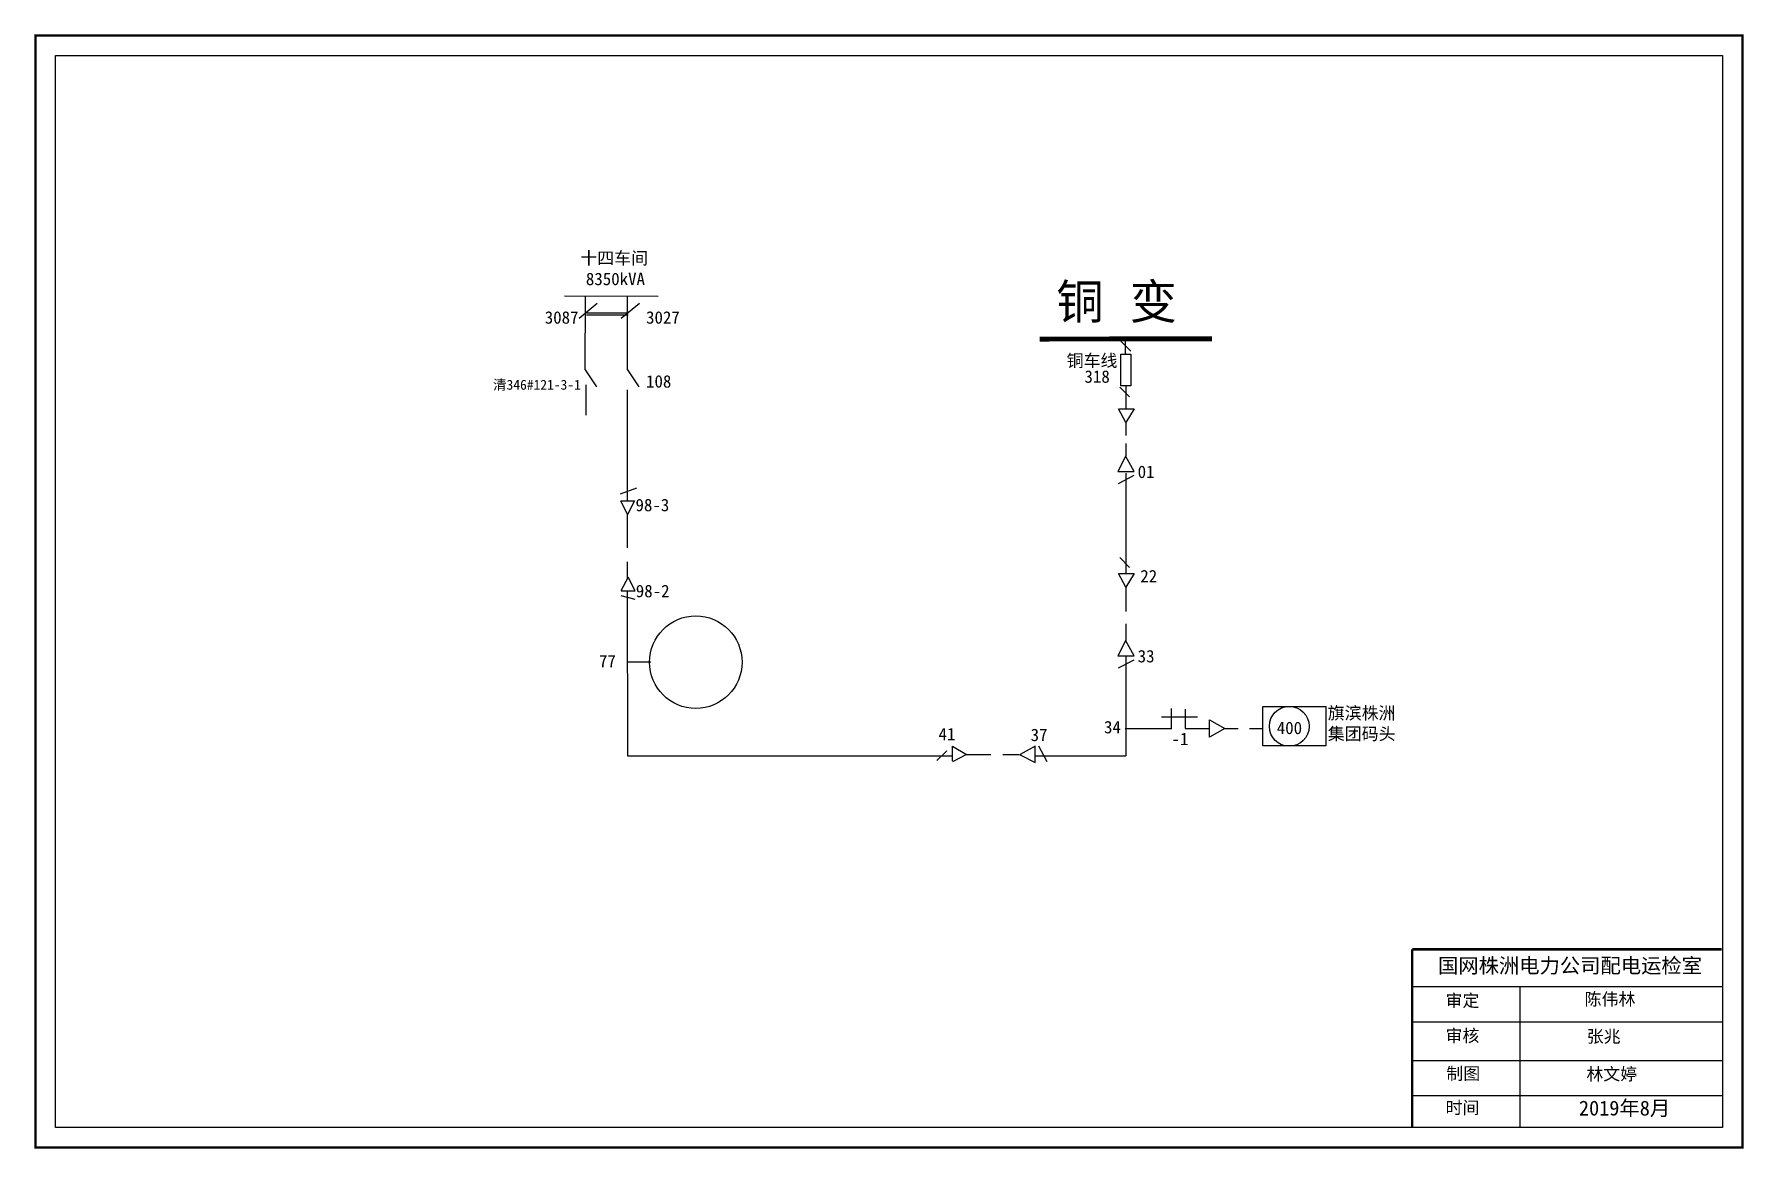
# Model space of a CAD drawing. Extents: x 0 to 344, y 0 to 224.
import ezdxf

# ---------------------------------------------------------------- set-up
doc = ezdxf.new("R2010")
doc.units = 0
doc.header["$LTSCALE"] = 0.774411
doc.linetypes.add('ACAD_ISO02W100', pattern=[15, 12, -3])
doc.linetypes.add('DASHED2', pattern=[9.525, 6.35, -3.175])
doc.layers.get('0').update_dxf_attribs({"linetype": 'CONTINUOUS'})
doc.layers.add('0-RefEdit0', color=7, linetype='CONTINUOUS')
doc.styles.get("Standard").update_dxf_attribs({"font": '', "height": 2.5})
doc.styles.add('字体', font='', dxfattribs={"height": 2.5})
doc.styles.get('Standard').set_extended_font_data('SimSun')
doc.styles.get('字体').set_extended_font_data('KaiTi_GB2312')

msp = doc.modelspace()

# ---------------------------------------------------------------- linework, layer by layer
at = {"linetype": 'Continuous'}
for p, q in [((106.76, 171.5), (125.57, 171.48)), ((113.32, 169.95), (109.68, 166.92)), ((110.91, 156.62), (110.95, 171.48)), ((121.81, 169.95), (118.17, 166.92)), ((119.41, 156.62), (119.44, 171.48)), ((111.17, 168.11), (119.55, 168.11)), ((111.17, 167.69), (119.55, 167.69)), ((220.83, 160.4), (218.85, 162.39)), ((110.89, 156.62), (113.17, 153.2)), ((119.41, 156.62), (121.69, 153.2)), ((111, 153.62), (111, 147.5)), ((119.41, 130.32), (119.41, 152.62)), ((220.59, 151.17), (218.61, 153.15)), ((219.81, 153.34), (219.81, 148.82)), ((219.85, 146), (218.33, 148.78)), ((218.59, 148.78), (221.49, 148.78)), ((221.49, 148.78), (219.85, 146)), ((219.85, 139.28), (218.21, 136.13)), ((221.49, 136.13), (219.85, 139.16)), ((218.21, 136.13), (221.49, 136.13)), ((218.33, 133.73), (221.49, 135.37)), ((219.81, 135.8), (219.81, 115.63)), ((121.27, 132.8), (117.96, 131.56)), ((119.42, 120.75), (119.42, 127.49)), ((119.43, 114.58), (119.43, 117.94)), ((220.59, 116.81), (218.61, 118.79)), ((219.85, 112.85), (218.33, 115.63)), ((218.59, 115.63), (221.49, 115.63)), ((221.49, 115.63), (219.85, 112.85)), ((119.46, 78.84), (119.43, 112.08)), ((219.85, 102.14), (218.21, 98.99)), ((221.49, 98.99), (219.85, 102.02)), ((124.1, 97.71), (119.43, 97.71)), ((218.21, 98.99), (221.49, 98.99)), ((218.33, 96.59), (221.49, 98.23)), ((219.81, 98.99), (219.81, 78.85)), ((227.04, 86.72), (234.25, 86.72)), ((228.95, 88.42), (228.95, 84.38)), ((231.81, 88.31), (231.81, 84.38)), ((219.71, 84.36), (229.11, 84.36)), ((231.81, 84.38), (236.67, 84.38)), ((239.77, 84.4), (242.5, 84.4)), ((244.77, 84.4), (247.37, 84.4)), ((183.75, 79.9), (181.76, 77.93)), ((184.92, 80.81), (187.7, 79.16)), ((184.92, 77.9), (184.92, 80.81)), ((201.56, 80.81), (198.53, 79.16)), ((201.56, 77.52), (201.56, 80.81)), ((203.96, 77.65), (202.32, 80.81)), ((184.92, 78.84), (119.46, 78.84)), ((187.7, 79.16), (184.92, 77.65)), ((198.41, 79.16), (201.56, 77.52)), ((219.81, 78.84), (201.56, 78.84)), ((277.56, 32.4), (339.92, 32.4)), ((299.21, 32.39), (299.21, 4.06)), ((277.56, 25.29), (339.92, 25.29)), ((277.56, 17.54), (339.92, 17.54)), ((277.56, 10.44), (339.92, 10.44))]:
    msp.add_line(p, q, dxfattribs=at)
at = {"linetype": 'ACAD_ISO02W100'}
msp.add_line((219.74, 159.8), (219.75, 162.89), dxfattribs=at)
at = {"linetype": 'DASHED2'}
for p, q in [((219.85, 146.12), (219.85, 143.41)), ((219.85, 141.75), (219.85, 139.31)), ((219.85, 112.85), (219.85, 102.2)), ((187.7, 79.16), (198.35, 79.16))]:
    msp.add_line(p, q, dxfattribs=at)
at = {"color": 7}
for p, q in [((236.69, 82.62), (236.69, 86.16)), ((236.69, 86.16), (239.76, 84.39)), ((239.76, 84.39), (236.69, 82.62))]:
    msp.add_line(p, q, dxfattribs=at)
at = {"linetype": 'Continuous', "const_width": 0.5}
msp.add_lwpolyline([(0.13, 223.96), (344.1, 223.96), (344.1, -0.01), (0.13, -0.01)], close=True, dxfattribs=at)
at = {"linetype": 'Continuous'}
msp.add_lwpolyline([(4.17, 219.91), (340.06, 219.91), (340.06, 4.04), (4.17, 4.04)], close=True, dxfattribs=at)
for points, const_width in [([(237.17, 162.84), (202.44, 162.82)], 1), ([(277.52, 39.9), (277.52, 4.17)], 0.5), ([(277.56, 39.9), (339.92, 39.9)], 0.5)]:
    msp.add_lwpolyline(points, dxfattribs=dict(at, const_width=const_width))
at = {"linetype": 'ACAD_ISO02W100'}
msp.add_lwpolyline([(220.83, 153.4), (218.85, 153.4), (218.86, 159.8), (220.85, 159.8)], close=True, dxfattribs=at)
at = {"color": 7, "linetype": 'Continuous'}
msp.add_lwpolyline([(247.46, 88.82), (260.13, 88.82), (260.13, 80.88), (247.46, 80.88)], close=True, dxfattribs=at)
at = {"color": 1, "linetype": 'Continuous'}
msp.add_circle((133.18, 97.74), 9.33, dxfattribs=at)
at = {"linetype": 'Continuous'}
msp.add_circle((252.76, 84.82), 4.01, dxfattribs=at)
at = {"layer": '0-RefEdit0', "color": 7, "ltscale": 2}
for p, q in [((119.42, 127.51), (118.09, 130.26)), ((118.17, 130.26), (120.84, 130.26)), ((120.84, 130.26), (119.42, 127.51)), ((119.56, 114.83), (118.07, 112.08)), ((120.98, 112.08), (119.56, 114.83)), ((118.07, 111.14), (120.9, 110.43)), ((118.15, 112.08), (120.98, 112.08))]:
    msp.add_line(p, q, dxfattribs=at)

# ---------------------------------------------------------------- texts
at = {"linetype": 'Continuous'}
msp.add_text('十四车间', height=2.5, dxfattribs=at).set_placement((109.92, 177.86))
at = {"color": 7}
for s, p in [('8350kVA ', (111.04, 173.67)), ('98-3', (121.04, 128.14)), ('98-2', (121.1, 110.82))]:
    msp.add_text(s, height=2.5, dxfattribs=at).set_placement(p)
at = {"linetype": 'Continuous', "attachment_point": 1, "style": '字体'}
for s, insert, char_height, width in [('{\\f\uffbfﾬￌﾣﾤ_GB2312|b0|i0|c134|p49;铜  变}', (205.83, 173.86), 7, 32.8124), ('{\\f\uffbfﾬￌﾣﾤ_GB2312|b0|i0|c134|p49;铜车线}', (207.91, 159.73), 2.5, 10.5888), ('国网株洲电力公司配电运检室', (282.74, 38.14), 3, 82.0179), ('2019{\\fSimSun|b0|i0|c134|p2;年}8{\\fSimSun|b0|i0|c134|p2;月}', (311.13, 9.44), 3, 23.4615)]:
    msp.add_mtext(s, dxfattribs=dict(at, insert=insert, char_height=char_height, width=width))
at = {"linetype": 'Continuous', "char_height": 2.5, "attachment_point": 1}
for s, insert, width in [('3087', (102.75, 168.41), 15.0556), ('3027', (123.16, 168.41), 15.0556), ('108', (123.16, 155.54), 5.4797), ('318', (211.5, 156.51), 5.6554), ('{\\H0.8x;清346#121-3-1}', (92.33, 154.61), 25.0556), ('01', (222.22, 137.33), 5.4797), ('22', (222.75, 116.32), 5.4797), ('33', (222.22, 100.2), 5.4797), ('77', (113.67, 99.18), 5.4797), ('{\\f\uffbfﾬￌﾣﾤ_GB2312|b0|i0|c134|p49;旗滨株洲集团码头}', (260.53, 88.75), 16.2096), ('41', (182.09, 84.5), 5.6554), ('37', (200.65, 84.35), 5.6554), ('34', (215.44, 85.91), 5.6554), ('-1', (229.04, 83.53), 5.6554), ('审定', (284.26, 30.84), 23.4615), ('陈伟林', (312.28, 31.12), 23.4615), ('审核', (284.26, 23.77), 23.4615), ('张兆', (312.71, 23.63), 33.0539), ('制图', (284.42, 16.15), 23.4615), ('林文婷', (312.63, 16.05), 23.4615), ('时间', (284.26, 9.27), 23.4615)]:
    msp.add_mtext(s, dxfattribs=dict(at, insert=insert, width=width))
at = {"color": 7, "insert": (250.25, 85.75), "char_height": 2.3, "width": 4.8377, "attachment_point": 1}
msp.add_mtext('{\\H1.087x;400}', dxfattribs=at)

doc.saveas('drawing.dxf')
